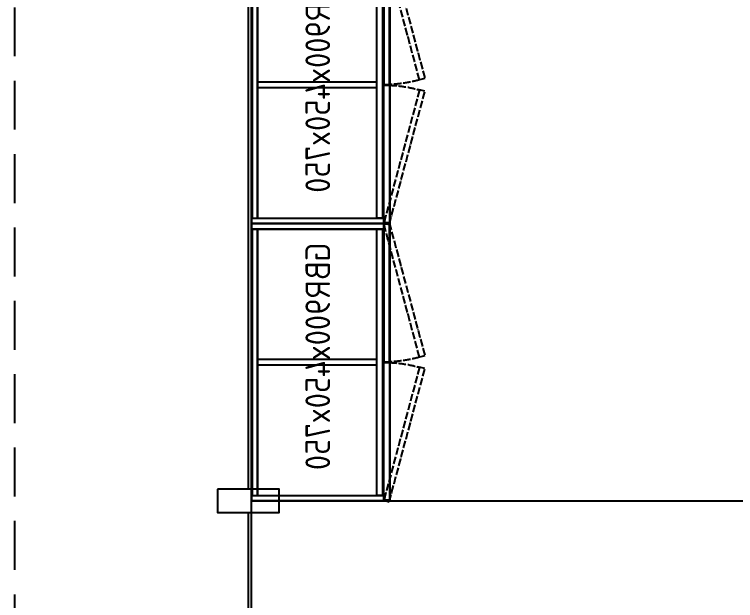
# Model space of a CAD drawing. Header units: millimetres. Extents: x 151130 to 215929, y 2134 to 34533.
# Drawn here: x 162065 to 164407, y 11945 to 13847 of the extents above; entities that cross this region are included whole.
import ezdxf

# ---------------------------------------------------------------- set-up
doc = ezdxf.new("R2010")
doc.units = ezdxf.units.MM
doc.linetypes.add('ACAD_ISO04W100', pattern=[30, 24, -3, 0, -3])
doc.linetypes.add('HIDDEN', pattern=[9.525, 6.35, -3.175])
for name, color, linetype in [('MUEBLES', 8, 'Continuous'), ('muros', 7, 'Continuous'), ('proy', 5, 'HIDDEN')]:
    doc.layers.add(name, color=color, linetype=linetype)
doc.styles.get("Standard").update_dxf_attribs({"font": 'isocp2.shx'})

# ---------------------------------------------------------------- blocks, each defined once
blk = doc.blocks.new('GAB900x450x750')
for points in [[(0, 0), (18, 0), (18, -430), (0, -430)], [(0, 0), (900, 0), (900, -450), (0, -450)], [(900, 0), (882, 0), (882, -430), (900, -430)], [(882, -2), (882, -20), (18, -20), (18, -2)], [(882, -430), (18, -430), (18, -20), (882, -20)], [(441, -20), (459, -20), (459, -407), (441, -407)], [(882, -425), (882, -407), (18, -407), (18, -425)], [(2, -430), (449, -430), (449, -448), (2, -448)], [(898, -430), (451, -430), (451, -448), (898, -448)], [(898, -430), (451, -430), (451, -448), (898, -448)]]:
    blk.add_lwpolyline(points, close=True)
at = {"color": 8, "linetype": 'ACAD_ISO04W100'}
for points in [[(433.8, -545.7), (2, -430), (-2.7, -447.4), (429.1, -563.1)], [(466.2, -545.7), (898, -430), (902.7, -447.4), (470.9, -563.1)]]:
    blk.add_lwpolyline(points, close=True, dxfattribs=at)
for centre, start, end in [((20, -431.1), 344.5265, 357.7502), ((880, -431.1), 182.2498, 195.4735)]:
    blk.add_arc(centre, 429.3, start, end, dxfattribs=at)
at = {"insert": (61.9, -175.2), "char_height": 80, "attachment_point": 1}
blk.add_mtext_dynamic_manual_height_columns('{\\Fisocp2|c0;\\C1;GBR900x450x750}', width=592.277, gutter_width=1, heights=[0], dxfattribs=at)

msp = doc.modelspace()

# ---------------------------------------------------------------- linework, layer by layer
at = {"layer": 'MUEBLES', "color": 6}
for p, q in [((162835, 5430.4), (162835, 15620.4)), ((162825, 12306.3), (162825, 13922.1)), ((162825, 10630.4), (162825, 12231.3))]:
    msp.add_line(p, q, dxfattribs=at)
msp.add_lwpolyline([(162835, 12268.8), (167725, 12268.8)], dxfattribs=at)
at = {"layer": 'muros', "color": 251, "true_color": 0x636466}
msp.add_lwpolyline([(162725, 12306.3), (162725, 12231.3), (162925, 12231.3), (162925, 12306.3), (162725, 12306.3)], dxfattribs=at)
at = {"layer": 'proy', "color": 251, "ltscale": 25, "true_color": 0x636466}
msp.add_line((162065, 17680.4), (162065, 4430.4), dxfattribs=at)

# ---------------------------------------------------------------- block references
at = {"color": 5, "xscale": -1, "rotation": 90}
for p in [(162835, 14068.8), (162835, 13168.8)]:
    msp.add_blockref('GAB900x450x750', p, dxfattribs=at)

doc.saveas('drawing.dxf')
